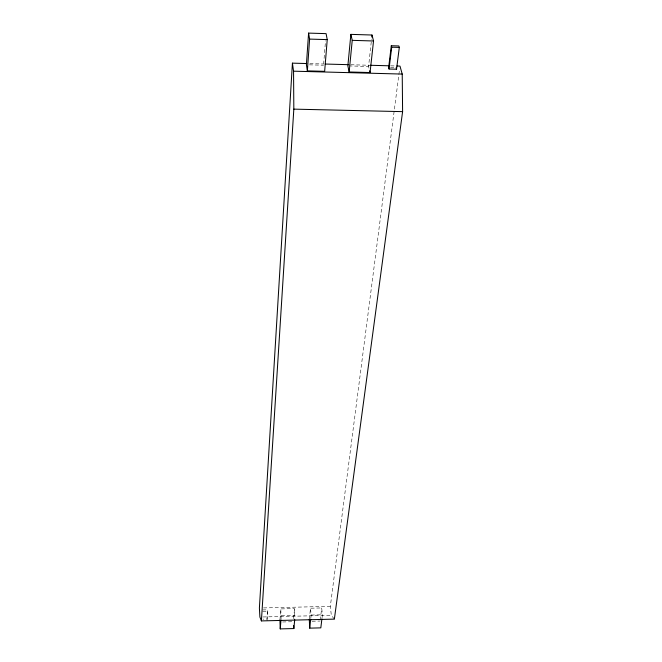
<?xml version="1.0" encoding="UTF-8"?>
<svg xmlns="http://www.w3.org/2000/svg" width="662" height="662" viewBox="0 0 662 662"><rect width="100%" height="100%" fill="white"/><g stroke="black" fill="none" stroke-linecap="round" stroke-linejoin="round"><path stroke-width="0.5" stroke-dasharray="3.31 2.48" d="M262.599 609.942L267.605 609.826L266.968 619.053L263.004 619.144M267.076 620.733L267.605 609.826M323.627 64.197L325.514 40.763M279.927 620.029L280.829 608.908L294.54 608.585L294.822 618.473M281.077 618.804L280.829 608.908M293.58 618.68L294.54 608.585M368.999 68.194L368.577 66.448L371.564 39.075M309.286 619.301L310.511 608.204L321.699 607.939L322.419 614.783L322.046 617.803M310.826 618.076L311.165 615.056L310.511 608.204M320.243 620.037L321.699 607.939M334.368 619.119L331.323 615.312L330.33 606.359L399.575 69.162M282.657 621.974L293.299 621.709M312.083 621.246L320.118 621.047M263.509 607.923L330.33 606.359M262.698 611.63L267.705 611.506M281.325 615.784L295.111 615.445M311.165 615.056L322.419 614.783M262.963 616.967L331.323 615.312M309.419 64.835L323.544 65.224M348.841 65.91L368.577 66.448M390.514 67.574L394.262 67.681M309.833 63.618L323.155 63.982M350.81 64.744L370.273 65.273M390.754 65.836L395.876 65.977"/><path stroke-width="0.99" d="M306.763 63.535L292.422 63.147L259.396 608.022L259.901 617.042L261.407 620.915L334.368 619.119L402.604 111.638L402.223 74.07L399.972 66.092L396.902 66.001M261.407 620.915L293.829 109.131L293.556 71.173L292.422 63.147M308.591 33.1L306.39 64.752L307.367 70.875L324.653 71.339L327.235 39.612L326.085 33.63L308.591 33.1L309.609 39.091L307.367 70.875M279.927 620.029L280.249 628.9L293.854 628.552L294.722 619.483M280.249 628.9L280.994 619.814M350.877 34.374L347.856 65.886L349.164 71.993L370.05 72.547L373.534 40.986L372.003 35.02L350.877 34.374L352.234 40.349L349.164 71.993M371.787 37.047L372.003 35.02M309.286 619.301L309.708 628.147L320.813 627.866L321.922 618.813M309.708 628.147L310.718 619.086M391.3 45.736L388.644 67.524L389.041 69.014L396.538 69.22L399.31 47.424L398.888 45.959L391.3 45.736L391.705 47.201L389.041 69.014M293.829 109.131L402.604 111.638M293.556 71.173L402.223 74.07M325.199 64.04L348.758 64.686M370.273 65.273L389.736 65.811M309.609 39.091L327.235 39.612M352.234 40.349L373.534 40.986M391.705 47.201L399.31 47.424M396.133 67.731L396.538 69.22M369.628 70.809L370.05 72.547M293.614 625.623L293.854 628.552"/></g></svg>
